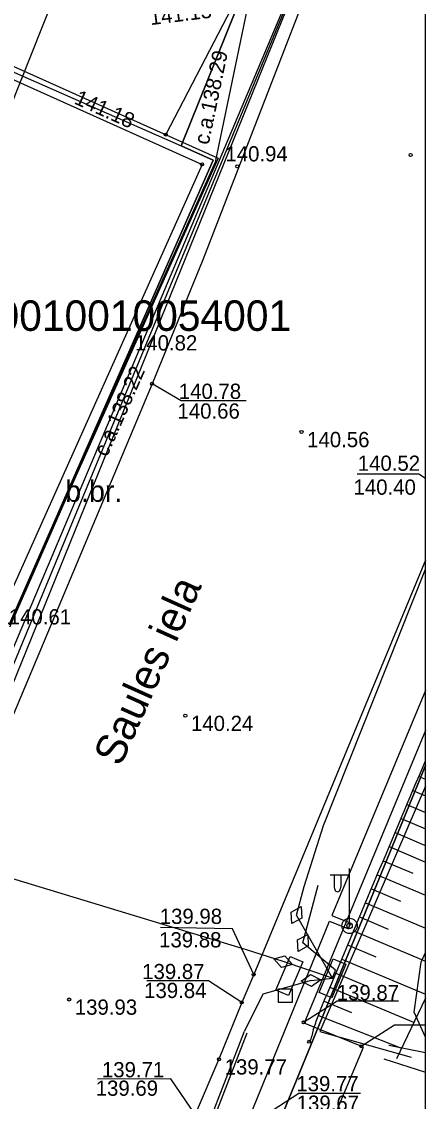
# Model space of a CAD drawing. Extents: x 635567 to 635765, y 303629 to 303770.
# Drawn here: x 635673.77 to 635687.02, y 303683.3 to 303718.71 of the extents above; entities that cross this region are included whole.
import ezdxf

# ---------------------------------------------------------------- set-up
doc = ezdxf.new("R2010")
doc.units = 0
for name, color, linetype in [('APGR_SARK_####_####_#', 7, 'Continuous'), ('APGS_ACRL_####_####_#', 7, 'Continuous'), ('APGS_ELEM_####_####_#', 7, 'Continuous'), ('APGS_VADP_ZSPR_####_I', 7, 'Continuous'), ('BUVE_EKAS_####_####_#', 7, 'Continuous'), ('BUVE_EKAS_VEKT_####_#', 7, 'Continuous'), ('BUVE_EKAS_VEKT_TKST_#', 7, 'Continuous'), ('CELI_CAPM_####_####_#', 7, 'Continuous'), ('CELI_CMAL_####_####_#', 7, 'Continuous'), ('CELI_CSEG_####_TKST_#', 7, 'Continuous'), ('CELI_IELA_####_TKST_#', 7, 'Continuous'), ('ELEK_ACRL_####_####_#', 7, 'Continuous'), ('ELEK_ELEM_####_####_#', 7, 'Continuous'), ('ELEK_ELEM_####_TKST_#', 7, 'Continuous'), ('ELEK_VADP_ZSPR_####_#', 7, 'Continuous'), ('ELEK_VADP_ZSPR_####_I', 7, 'Continuous'), ('NORB_ZOGS_ZSTP_####_#', 7, 'Continuous'), ('RAMI_PLAN_####_TKST_#', 7, 'Continuous'), ('RELJ_AATZ_####_TKST_#', 7, 'Continuous'), ('RELJ_ELEM_####_####_#', 7, 'Continuous'), ('RELJ_NOGA_####_####_#', 7, 'Continuous'), ('RELJ_NOGL_####_####_#', 7, 'Continuous'), ('ROBZ_UZMR_####_####_#', 7, 'Continuous'), ('SAKK_KKAN_####_####_#', 7, 'Continuous'), ('SAKK_KKAN_####_####_I', 7, 'Continuous'), ('SAKK_KKAN_####_TKST_I', 7, 'Continuous'), ('SAKT_VADP_KABE_####_#', 7, 'Continuous')]:
    doc.layers.add(name, color=color, linetype=linetype)

msp = doc.modelspace()

# ---------------------------------------------------------------- linework, layer by layer
at = {"layer": 'APGR_SARK_####_####_#'}
msp.add_line((635678.791, 303729.498), (635670.704, 303709.151), dxfattribs=at)
at = {"layer": 'APGS_ACRL_####_####_#'}
for points in [[(635687.017, 303696.78), (635683.947, 303689.401), (635684.566, 303689.149), (635684.528, 303689.056)], [(635673.917, 303664.31), (635675.273, 303668.142), (635683.872, 303689.216), (635684.49, 303688.963), (635684.528, 303689.056)]]:
    msp.add_lwpolyline(points, dxfattribs=at)
at = {"layer": 'APGS_ELEM_####_####_#'}
for p, q in [((635684.528, 303689.056), (635684.528, 303690.939)), ((635684.528, 303690.723), (635683.893, 303690.718)), ((635684.028, 303690.719), (635684.028, 303690.327)), ((635684.238, 303690.721), (635684.238, 303690.327))]:
    msp.add_line(p, q, dxfattribs=at)
msp.add_lwpolyline([(635682.64, 303686.549), (635682.194, 303686.549), (635682.194, 303686.989), (635682.64, 303686.989)], close=True, dxfattribs=at)
for radius in [0.25, 0.09]:
    msp.add_circle((635684.528, 303689.056), radius, dxfattribs=at)
msp.add_ellipse((635684.133, 303690.327), major_axis=(0, 0.151), ratio=0.695971, start_param=1.570796, end_param=4.712389, dxfattribs=at)
at = {"layer": 'APGS_VADP_ZSPR_####_I'}
for points in [[(635687.017, 303696.78), (635683.947, 303689.401), (635684.566, 303689.149), (635684.528, 303689.056)], [(635673.917, 303664.31), (635675.273, 303668.142), (635683.872, 303689.216), (635684.49, 303688.963), (635684.528, 303689.056)]]:
    msp.add_lwpolyline(points, dxfattribs=at)
at = {"layer": 'BUVE_EKAS_####_####_#'}
for p, q in [((635670.593, 303718.114), (635679.688, 303714.03)), ((635679.688, 303714.03), (635673.16, 303699.441))]:
    msp.add_line(p, q, dxfattribs=at)
at = {"layer": 'BUVE_EKAS_VEKT_####_#'}
msp.add_lwpolyline([(635679, 303714.64), (635680.05, 303714.17), (635673.37, 303698.96), (635672.42, 303699.41), (635664.349, 303703.161), (635671.512, 303717.927)], close=True, dxfattribs=at)
at = {"layer": 'CELI_CAPM_####_####_#'}
for p, q in [((635681.384, 303687.462), (635680.992, 303686.547)), ((635684.989, 303685.079), (635683.039, 303685.862)), ((635683.712, 303682.061), (635684.989, 303685.079))]:
    msp.add_line(p, q, dxfattribs=at)
for points in [[(635687.017, 303729.914), (635685.524, 303725.89), (635679.713, 303710.896), (635678.05, 303706.838), (635671.253, 303690.688), (635670.524, 303688.628), (635669.606, 303686.405)], [(635687.017, 303701.046), (635681.384, 303687.462)], [(635687.017, 303695.459), (635683.039, 303685.862)], [(635680.992, 303686.547), (635680.243, 303684.683), (635679.459, 303682.87)], [(635685.649, 303684.696), (635687.017, 303684.261)]]:
    msp.add_lwpolyline(points, dxfattribs=at)
at = {"layer": 'CELI_CMAL_####_####_#'}
for p, q in [((635670.434, 303718.624), (635680.216, 303714.231)), ((635680.216, 303714.231), (635673.362, 303698.914))]:
    msp.add_line(p, q, dxfattribs=at)
msp.add_lwpolyline([(635681.226, 303720.251), (635678.494, 303715.007)], dxfattribs=at)
at = {"layer": 'ELEK_ACRL_####_####_#'}
for points in [[(635683.968, 303687.339), (635682.786, 303689.412), (635682.786, 303689.412)], [(635683.968, 303687.339), (635684.068, 303687.6), (635683, 303688.5)], [(635683.968, 303687.339), (635682.349, 303687.888)], [(635683.264, 303687.268), (635683.968, 303687.339)]]:
    msp.add_lwpolyline(points, dxfattribs=at)
at = {"layer": 'ELEK_ELEM_####_####_#'}
for points in [[(635682.63, 303689.132), (635682.611, 303689.509), (635682.942, 303689.692), (635682.961, 303689.315)], [(635682.844, 303688.22), (635682.825, 303688.597), (635683.156, 303688.78), (635683.175, 303688.403)], [(635682.655, 303687.794), (635682.29, 303687.697), (635682.043, 303687.982), (635682.408, 303688.079)], [(635683.53, 303686.871), (635683.99, 303687.979), (635684.406, 303687.807), (635683.946, 303686.699)], [(635682.945, 303687.245), (635683.249, 303687.467), (635683.583, 303687.291), (635683.279, 303687.069)]]:
    msp.add_lwpolyline(points, close=True, dxfattribs=at)
at = {"layer": 'ELEK_ELEM_####_TKST_#'}
for p, q in [((635682.114, 303686.945), (635682.577, 303688.052)), ((635682.992, 303687.879), (635682.529, 303686.772)), ((635682.577, 303688.052), (635682.992, 303687.879)), ((635682.529, 303686.772), (635682.114, 303686.945))]:
    msp.add_line(p, q, dxfattribs=at)
at = {"layer": 'ELEK_VADP_ZSPR_####_#'}
for p, q in [((635685.227, 303725.965), (635668.872, 303685.661)), ((635683.677, 303692.345), (635687.017, 303700.751)), ((635683.043, 303690.353), (635683.677, 303692.345)), ((635681.15, 303688.273), (635672.299, 303690.958)), ((635676.13, 303672.896), (635681.086, 303685.609)), ((635679.123, 303680.299), (635681.171, 303685.548))]:
    msp.add_line(p, q, dxfattribs=at)
for points in [[(635682.786, 303689.412), (635683.043, 303690.353)], [(635683, 303688.5), (635683.495, 303690.393)], [(635682.349, 303687.888), (635681.15, 303688.273)], [(635683.264, 303687.268), (635681.679, 303686.823), (635681.086, 303685.609)]]:
    msp.add_lwpolyline(points, dxfattribs=at)
at = {"layer": 'ELEK_VADP_ZSPR_####_I'}
for points in [[(635683.968, 303687.339), (635682.786, 303689.412), (635682.786, 303689.412)], [(635683.968, 303687.339), (635684.068, 303687.6), (635683, 303688.5)], [(635683.968, 303687.339), (635682.349, 303687.888)], [(635683.264, 303687.268), (635683.968, 303687.339)]]:
    msp.add_lwpolyline(points, dxfattribs=at)
at = {"layer": 'NORB_ZOGS_ZSTP_####_#'}
for p, q in [((635687.017, 303693.643), (635683.557, 303685.589)), ((635683.557, 303685.589), (635686.551, 303684.75)), ((635687.017, 303684.898), (635685.815, 303685.138))]:
    msp.add_line(p, q, dxfattribs=at)
at = {"layer": 'RAMI_PLAN_####_TKST_#'}
msp.add_line((635687.017, 303664.31), (635687.017, 303750.274), dxfattribs=at)
msp.add_lwpolyline([(635579.077, 303750.274), (635579.077, 303664.31), (635687.017, 303664.31), (635687.017, 303750.274)], dxfattribs=at)
at = {"layer": 'RELJ_AATZ_####_TKST_#'}
for p, q in [((635686.799, 303703.871), (635684.782, 303703.871)), ((635687.017, 303703.73), (635686.799, 303703.871)), ((635680.689, 303688.962), (635678.324, 303689.007)), ((635681.384, 303687.462), (635680.689, 303688.962)), ((635679.895, 303687.252), (635677.879, 303687.252)), ((635680.992, 303686.547), (635679.895, 303687.252)), ((635683.021, 303685.896), (635684.118, 303686.602)), ((635684.118, 303686.602), (635686.135, 303686.602)), ((635684.91, 303685.111), (635686.007, 303685.817)), ((635686.007, 303685.817), (635687.017, 303685.817)), ((635678.661, 303684.045), (635676.253, 303684.028)), ((635679.459, 303682.87), (635678.661, 303684.045)), ((635681.768, 303682.864), (635682.866, 303683.569)), ((635682.866, 303683.569), (635684.882, 303683.569))]:
    msp.add_line(p, q, dxfattribs=at)
msp.add_lwpolyline([(635681.136, 303706.27), (635679.001, 303706.27), (635678.05, 303706.838)], dxfattribs=at)
at = {"layer": 'RELJ_ELEM_####_####_#'}
for centre in [(635678.494, 303715.007), (635686.532, 303714.336), (635679.688, 303714.03), (635680.843, 303713.967), (635678.05, 303706.838), (635682.951, 303705.255), (635679.139, 303695.949), (635681.384, 303687.462), (635675.327, 303686.643), (635680.992, 303686.547), (635683.021, 303685.896), (635683.201, 303685.257), (635684.91, 303685.111), (635680.243, 303684.683)]:
    msp.add_circle(centre, 0.05, dxfattribs=at)
at = {"layer": 'RELJ_NOGA_####_####_#'}
for p, q in [((635686.996, 303694.418), (635687.017, 303694.409)), ((635686.801, 303693.957), (635687.017, 303693.866)), ((635686.607, 303693.497), (635687.017, 303693.323)), ((635686.412, 303693.036), (635687.017, 303692.78)), ((635686.217, 303692.576), (635687.017, 303692.237)), ((635686.022, 303692.115), (635686.983, 303691.709)), ((635685.827, 303691.655), (635687.017, 303691.151)), ((635685.633, 303691.194), (635686.606, 303690.783)), ((635685.438, 303690.734), (635687.017, 303690.066)), ((635685.243, 303690.273), (635686.2, 303689.869)), ((635685.049, 303689.813), (635687.017, 303688.981)), ((635684.854, 303689.352), (635685.797, 303688.954)), ((635684.66, 303688.891), (635687.017, 303687.898)), ((635684.466, 303688.431), (635685.395, 303688.04)), ((635684.272, 303687.97), (635687.017, 303686.817)), ((635684.079, 303687.509), (635684.994, 303687.125)), ((635683.885, 303687.047), (635686.628, 303685.9)), ((635683.694, 303686.586), (635684.596, 303686.216)), ((635683.507, 303686.122), (635686.233, 303685.049))]:
    msp.add_line(p, q, dxfattribs=at)
msp.add_lwpolyline([(635687.017, 303685.405), (635686.653, 303686.23), (635686.873, 303687.863), (635687.017, 303688.18)], dxfattribs=at)
for points in [[(635683.339, 303685.651), (635683.496, 303686.093), (635683.844, 303686.947), (635685.428, 303690.709), (635687.017, 303694.469)], [(635683.339, 303685.651), (635683.29, 303685.449), (635683.217, 303685.247)]]:
    msp.add_spline(points, degree=3, dxfattribs=at)
at = {"layer": 'RELJ_NOGL_####_####_#'}
msp.add_line((635687.017, 303686.692), (635686.064, 303684.695), dxfattribs=at)
at = {"layer": 'ROBZ_UZMR_####_####_#'}
for p, q in [((635687.017, 303694.317), (635687.017, 303746.461)), ((635687.017, 303679.885), (635687.017, 303694.317))]:
    msp.add_line(p, q, dxfattribs=at)
for points in [[(635634.221, 303750.274), (635622.39, 303725.597), (635610.88, 303701.59), (635624.61, 303690.96), (635626.17, 303694.75), (635641.93, 303687.58), (635643.96, 303690.53), (635644.61, 303690.23), (635648.13, 303697.94), (635651.43, 303703.32), (635662.82, 303697.98), (635669.05, 303691.42), (635672.42, 303699.41), (635673.37, 303698.96), (635680.05, 303714.17), (635679, 303714.64), (635681.37, 303720.51), (635678.532, 303722.875), (635663.362, 303735.513), (635648.98, 303747.5), (635648.292, 303748.067), (635645.616, 303750.274)], [(635687.017, 303746.461), (635678.532, 303722.875), (635681.37, 303720.51), (635679, 303714.64), (635680.05, 303714.17), (635673.37, 303698.96), (635672.42, 303699.41), (635669.05, 303691.42), (635657.95, 303665.15), (635655.17, 303667.3), (635653.613, 303664.31)], [(635675.754, 303664.31), (635682.26, 303682.72), (635687.017, 303694.317)], [(635687.017, 303694.317), (635682.26, 303682.72), (635687.017, 303679.885)]]:
    msp.add_lwpolyline(points, dxfattribs=at)
at = {"layer": 'SAKK_KKAN_####_####_#'}
msp.add_lwpolyline([(635668.301, 303685.115), (635685.551, 303726.714)], dxfattribs=at)
at = {"layer": 'SAKK_KKAN_####_####_I'}
msp.add_lwpolyline([(635687.017, 303736.086), (635685.372, 303732.422), (635681.91, 303722.815), (635681.44, 303720.461), (635680.12, 303714.107), (635677.384, 303707.993), (635669.306, 303689.627), (635661.734, 303677.166), (635656.542, 303664.31)], dxfattribs=at)
at = {"layer": 'SAKT_VADP_KABE_####_#'}
msp.add_lwpolyline([(635685.551, 303726.714), (635670.694, 303691.577)], dxfattribs=at)

# ---------------------------------------------------------------- texts
at = {"layer": 'BUVE_EKAS_VEKT_TKST_#'}
msp.add_text('70010010054001', height=1, dxfattribs=at).set_placement((635672.2, 303708.569))
at = {"layer": 'CELI_CSEG_####_TKST_#'}
msp.add_text('b.br.', height=0.7, dxfattribs=at).set_placement((635675.199, 303702.962))
at = {"layer": 'CELI_IELA_####_TKST_#'}
msp.add_text('Saules iela', height=1, rotation=65.7949, dxfattribs=at).set_placement((635677.008, 303694.247))
at = {"layer": 'RELJ_AATZ_####_TKST_#'}
for s, rotation, p in [(' 141.13', 6.9873, (635677.817, 303718.573)), (' 141.18', 335.8181, (635675.293, 303716.109))]:
    msp.add_text(s, height=0.5, rotation=rotation, dxfattribs=at).set_placement(p)
for s, p in [('140.94', (635680.455, 303714.126)), ('140.82', (635677.486, 303707.926)), (' 140.78', (635678.739, 303706.338)), (' 140.66', (635678.696, 303705.691)), (' 140.56', (635682.951, 303704.755)), (' 140.52', (635684.612, 303703.98)), (' 140.40', (635684.473, 303703.196)), (' 140.61', (635673.16, 303698.941)), (' 140.24', (635679.139, 303695.449)), (' 139.98', (635678.114, 303689.121)), (' 139.88', (635678.094, 303688.351)), (' 139.87', (635677.538, 303687.31)), (' 139.84', (635677.602, 303686.691)), (' 139.87', (635683.922, 303686.618)), (' 139.93', (635675.327, 303686.143)), (' 139.71', (635676.216, 303684.092)), (' 139.77', (635680.243, 303684.183)), (' 139.69', (635676.013, 303683.485)), (' 139.77', (635682.596, 303683.633)), (' 139.67', (635682.608, 303682.993))]:
    msp.add_text(s, height=0.5, dxfattribs=at).set_placement(p)
at = {"layer": 'SAKK_KKAN_####_TKST_I'}
for s, rotation, p in [('c.a.138.29', 78.2573, (635679.904, 303714.65)), ('c.a.138.22', 66.2585, (635676.571, 303704.414))]:
    msp.add_text(s, height=0.5, rotation=rotation, dxfattribs=at).set_placement(p)

doc.saveas('drawing.dxf')
